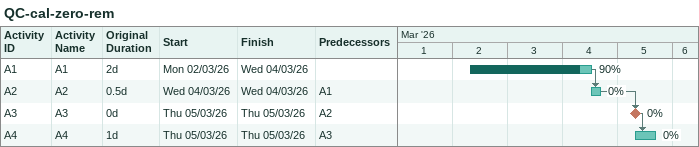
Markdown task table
QC-cal-zero-rem

| ID | Task | Original duration | Start | Finish | Predecessors | % complete |
|---|---|---|---|---|---|---|
| A1 | A1 | 2d | 2026-03-02 | 2026-03-04 |  | 90 |
| A2 | A2 | 0.5d | 2026-03-04 | 2026-03-04 | A1 | 0 |
| A3 | A3 | 0d | 2026-03-05 | 2026-03-05 | A2 | 0 |
| A4 | A4 | 1d | 2026-03-05 | 2026-03-05 | A3 | 0 |
